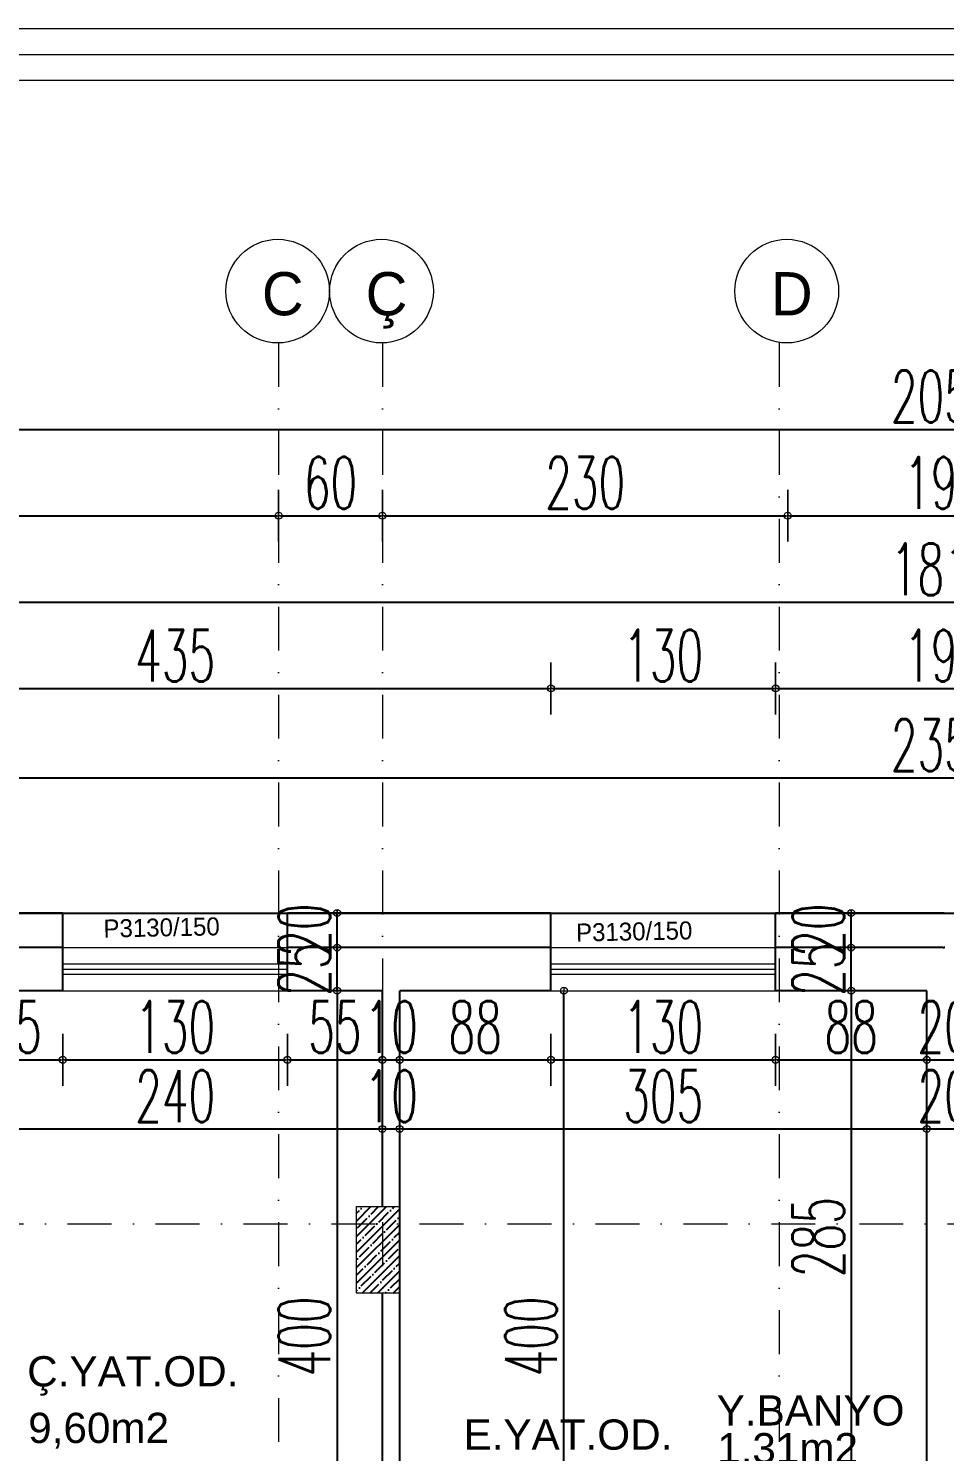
# Model space of a CAD drawing. Header units: millimetres. Extents: x -16104 to 67872, y -88009 to 12107.
# Drawn here: x 29500 to 30030, y 11283 to 12107 of the extents above; entities that cross this region are included whole.
import ezdxf

# ---------------------------------------------------------------- set-up
doc = ezdxf.new("R2010")
doc.units = ezdxf.units.MM
doc.linetypes.add('ACAD_ISO07W100', pattern=[3, 0, -3])
doc.linetypes.add('DASHDOTX2', pattern=[50.8, 25.4, -12.7, 0, -12.7])
doc.layers.get('0').update_dxf_attribs({"color": 241})
for name, color, linetype, lineweight in [('AKS', 1, 'ACAD_ISO07W100', 5), ('akslar', 144, 'Continuous', 20), ('c05', 32, 'Continuous', 13), ('duvar', 123, 'Continuous', 25), ('emsal&kolon', 1, 'Continuous', 5), ('OLCU', 54, 'Continuous', 13), ('pencere', 5, 'Continuous', 5), ('POZ', 36, 'Continuous', 18)]:
    doc.layers.add(name, color=color, linetype=linetype, lineweight=lineweight)
doc.styles.add('DIM', font='Txttw.shx', dxfattribs={"width": 0.6})
doc.styles.add('M2', font='stylu.ttf', dxfattribs={"height": 10})
doc.dimstyles.new('50', dxfattribs={"dimscale": 0, "dimtxt": 30, "dimasz": 1, "dimexe": 0, "dimexo": 2, "dimgap": 4, "dimtad": 1, "dimdec": 0, "dimzin": 0, "dimdsep": 46, "dimtxsty": 'DIM', "dimblk1": 'DOT', "dimblk2": 'DOT', "dimsah": 1, "dimcen": 1.5, "dimdle": 3, "dimse1": 1, "dimse2": 1, "dimclrd": 256, "dimclre": 9, "dimclrt": 256, "dimadec": 0, "dimazin": 0, "dimtfac": 0.24, "dimtdec": 0, "dimtix": 1, "dimtmove": 2, "dimatfit": 3, "dimldrblk": 'DOT', "dimfxl": 0, "dimtolj": 1, "dimtzin": 15, "dimarcsym": 0})

# ---------------------------------------------------------------- blocks, each defined once
blk = doc.blocks.new('DOT')
for p, q in [((0, 15), (0, -15)), ((-2, 0), (0, 0)), ((2, 0), (0, 0))]:
    blk.add_line(p, q)
blk.add_circle((0, 0), 2)
blk = doc.blocks.new('*D2319')
at = {"layer": 'Defpoints', "color": 0, "transparency": 16777216}
for p in [(29464.93, 11550.04), (29519.93, 11550.04), (29519.93, 11510.04)]:
    blk.add_point(p, dxfattribs=at)
at = {"layer": 'OLCU', "lineweight": -2, "transparency": 16777216}
blk.add_line((29465.93, 11510.04), (29518.93, 11510.04), dxfattribs=at)
at = {"layer": 'OLCU', "lineweight": -2, "transparency": 16777216, "rotation": 180}
blk.add_blockref('DOT', (29464.93, 11510.04), dxfattribs=at)
at = {"layer": 'OLCU', "lineweight": -2, "transparency": 16777216}
blk.add_blockref('DOT', (29519.93, 11510.04), dxfattribs=at)
at = {"layer": 'OLCU', "transparency": 16777216, "insert": (29492.43, 11529.04), "char_height": 30, "attachment_point": 5, "style": 'DIM'}
blk.add_mtext('\\A1;55', dxfattribs=at)
blk = doc.blocks.new('*D2320')
at = {"layer": 'Defpoints', "color": 0, "transparency": 16777216}
for p in [(29519.93, 11550.04), (29649.93, 11550.04), (29649.93, 11510.04)]:
    blk.add_point(p, dxfattribs=at)
at = {"layer": 'OLCU', "lineweight": -2, "transparency": 16777216}
blk.add_line((29520.93, 11510.04), (29648.93, 11510.04), dxfattribs=at)
at = {"layer": 'OLCU', "lineweight": -2, "transparency": 16777216, "rotation": 180}
blk.add_blockref('DOT', (29519.93, 11510.04), dxfattribs=at)
at = {"layer": 'OLCU', "lineweight": -2, "transparency": 16777216}
blk.add_blockref('DOT', (29649.93, 11510.04), dxfattribs=at)
at = {"layer": 'OLCU', "transparency": 16777216, "insert": (29584.93, 11529.04), "char_height": 30, "attachment_point": 5, "style": 'DIM'}
blk.add_mtext('\\A1;130', dxfattribs=at)
blk = doc.blocks.new('*D2027')
at = {"layer": 'Defpoints', "color": 0, "transparency": 16777216}
for p in [(29649.93, 11550.04), (29704.93, 11550.04), (29704.93, 11510.04)]:
    blk.add_point(p, dxfattribs=at)
at = {"layer": 'OLCU', "lineweight": -2, "transparency": 16777216}
blk.add_line((29650.93, 11510.04), (29703.93, 11510.04), dxfattribs=at)
at = {"layer": 'OLCU', "lineweight": -2, "transparency": 16777216, "rotation": 180}
blk.add_blockref('DOT', (29649.93, 11510.04), dxfattribs=at)
at = {"layer": 'OLCU', "lineweight": -2, "transparency": 16777216}
blk.add_blockref('DOT', (29704.93, 11510.04), dxfattribs=at)
at = {"layer": 'OLCU', "transparency": 16777216, "insert": (29677.43, 11529.04), "char_height": 30, "attachment_point": 5, "style": 'DIM'}
blk.add_mtext('\\A1;55', dxfattribs=at)
blk = doc.blocks.new('*D2028')
at = {"layer": 'Defpoints', "color": 0, "transparency": 16777216}
for p in [(29704.93, 11510.04), (29714.93, 11510.04), (29714.93, 11510.04)]:
    blk.add_point(p, dxfattribs=at)
at = {"layer": 'OLCU', "lineweight": -2, "transparency": 16777216}
for p, q in [((29703.93, 11510.04), (29702.93, 11510.04)), ((29704.93, 11510.04), (29714.93, 11510.04)), ((29715.93, 11510.04), (29716.93, 11510.04))]:
    blk.add_line(p, q, dxfattribs=at)
blk.add_blockref('DOT', (29704.93, 11510.04), dxfattribs=at)
at = {"layer": 'OLCU', "lineweight": -2, "transparency": 16777216, "rotation": 180}
blk.add_blockref('DOT', (29714.93, 11510.04), dxfattribs=at)
at = {"layer": 'OLCU', "transparency": 16777216, "insert": (29709.93, 11529.04), "char_height": 30, "attachment_point": 5, "style": 'DIM'}
blk.add_mtext('\\A1;10', dxfattribs=at)
blk = doc.blocks.new('*D2321')
at = {"layer": 'Defpoints', "color": 0, "transparency": 16777216}
for p in [(29714.93, 11550.04), (29802.43, 11550.04), (29802.43, 11510.04)]:
    blk.add_point(p, dxfattribs=at)
at = {"layer": 'OLCU', "lineweight": -2, "transparency": 16777216}
blk.add_line((29715.93, 11510.04), (29801.43, 11510.04), dxfattribs=at)
at = {"layer": 'OLCU', "lineweight": -2, "transparency": 16777216, "rotation": 180}
blk.add_blockref('DOT', (29714.93, 11510.04), dxfattribs=at)
at = {"layer": 'OLCU', "lineweight": -2, "transparency": 16777216}
blk.add_blockref('DOT', (29802.43, 11510.04), dxfattribs=at)
at = {"layer": 'OLCU', "transparency": 16777216, "insert": (29758.68, 11529.04), "char_height": 30, "attachment_point": 5, "style": 'DIM'}
blk.add_mtext('\\A1;88', dxfattribs=at)
blk = doc.blocks.new('*D2322')
at = {"layer": 'Defpoints', "color": 0, "transparency": 16777216}
for p in [(29802.43, 11550.04), (29932.43, 11550.04), (29932.43, 11510.04)]:
    blk.add_point(p, dxfattribs=at)
at = {"layer": 'OLCU', "lineweight": -2, "transparency": 16777216}
blk.add_line((29803.43, 11510.04), (29931.43, 11510.04), dxfattribs=at)
at = {"layer": 'OLCU', "lineweight": -2, "transparency": 16777216, "rotation": 180}
blk.add_blockref('DOT', (29802.43, 11510.04), dxfattribs=at)
at = {"layer": 'OLCU', "lineweight": -2, "transparency": 16777216}
blk.add_blockref('DOT', (29932.43, 11510.04), dxfattribs=at)
at = {"layer": 'OLCU', "transparency": 16777216, "insert": (29867.43, 11529.04), "char_height": 30, "attachment_point": 5, "style": 'DIM'}
blk.add_mtext('\\A1;130', dxfattribs=at)
blk = doc.blocks.new('*D2323')
at = {"layer": 'Defpoints', "color": 0, "transparency": 16777216}
for p in [(29932.43, 11550.04), (30019.93, 11550.04), (30019.93, 11510.04)]:
    blk.add_point(p, dxfattribs=at)
at = {"layer": 'OLCU', "lineweight": -2, "transparency": 16777216}
blk.add_line((29933.43, 11510.04), (30018.93, 11510.04), dxfattribs=at)
at = {"layer": 'OLCU', "lineweight": -2, "transparency": 16777216, "rotation": 180}
blk.add_blockref('DOT', (29932.43, 11510.04), dxfattribs=at)
at = {"layer": 'OLCU', "lineweight": -2, "transparency": 16777216}
blk.add_blockref('DOT', (30019.93, 11510.04), dxfattribs=at)
at = {"layer": 'OLCU', "transparency": 16777216, "insert": (29976.18, 11529.04), "char_height": 30, "attachment_point": 5, "style": 'DIM'}
blk.add_mtext('\\A1;88', dxfattribs=at)
blk = doc.blocks.new('*D2029')
at = {"layer": 'Defpoints', "color": 0, "transparency": 16777216}
for p in [(30019.93, 11510.04), (30039.93, 11510.04), (30039.93, 11510.04)]:
    blk.add_point(p, dxfattribs=at)
at = {"layer": 'OLCU', "lineweight": -2, "transparency": 16777216}
for p, q in [((30018.93, 11510.04), (30017.93, 11510.04)), ((30019.93, 11510.04), (30039.93, 11510.04)), ((30040.93, 11510.04), (30041.93, 11510.04))]:
    blk.add_line(p, q, dxfattribs=at)
blk.add_blockref('DOT', (30019.93, 11510.04), dxfattribs=at)
at = {"layer": 'OLCU', "lineweight": -2, "transparency": 16777216, "rotation": 180}
blk.add_blockref('DOT', (30039.93, 11510.04), dxfattribs=at)
at = {"layer": 'OLCU', "transparency": 16777216, "insert": (30029.93, 11529.04), "char_height": 30, "attachment_point": 5, "style": 'DIM'}
blk.add_mtext('\\A1;20', dxfattribs=at)
blk = doc.blocks.new('*D2032')
at = {"layer": 'Defpoints', "color": 0, "transparency": 16777216}
for p in [(29464.93, 11470.04), (29704.93, 11470.04), (29704.93, 11470.04)]:
    blk.add_point(p, dxfattribs=at)
at = {"layer": 'OLCU', "lineweight": -2, "transparency": 16777216}
blk.add_line((29465.93, 11470.04), (29703.93, 11470.04), dxfattribs=at)
at = {"layer": 'OLCU', "lineweight": -2, "transparency": 16777216, "rotation": 180}
blk.add_blockref('DOT', (29464.93, 11470.04), dxfattribs=at)
at = {"layer": 'OLCU', "lineweight": -2, "transparency": 16777216}
blk.add_blockref('DOT', (29704.93, 11470.04), dxfattribs=at)
at = {"layer": 'OLCU', "transparency": 16777216, "insert": (29584.93, 11489.04), "char_height": 30, "attachment_point": 5, "style": 'DIM'}
blk.add_mtext('\\A1;240', dxfattribs=at)
blk = doc.blocks.new('*D2033')
at = {"layer": 'Defpoints', "color": 0, "transparency": 16777216}
for p in [(29704.93, 11470.04), (29714.93, 11470.04), (29714.93, 11470.04)]:
    blk.add_point(p, dxfattribs=at)
at = {"layer": 'OLCU', "lineweight": -2, "transparency": 16777216}
for p, q in [((29703.93, 11470.04), (29702.93, 11470.04)), ((29704.93, 11470.04), (29714.93, 11470.04)), ((29715.93, 11470.04), (29716.93, 11470.04))]:
    blk.add_line(p, q, dxfattribs=at)
blk.add_blockref('DOT', (29704.93, 11470.04), dxfattribs=at)
at = {"layer": 'OLCU', "lineweight": -2, "transparency": 16777216, "rotation": 180}
blk.add_blockref('DOT', (29714.93, 11470.04), dxfattribs=at)
at = {"layer": 'OLCU', "transparency": 16777216, "insert": (29709.93, 11489.04), "char_height": 30, "attachment_point": 5, "style": 'DIM'}
blk.add_mtext('\\A1;10', dxfattribs=at)
blk = doc.blocks.new('*D2034')
at = {"layer": 'Defpoints', "color": 0, "transparency": 16777216}
for p in [(29714.93, 11470.04), (30019.93, 11470.04), (30019.93, 11470.04)]:
    blk.add_point(p, dxfattribs=at)
at = {"layer": 'OLCU', "lineweight": -2, "transparency": 16777216}
blk.add_line((29715.93, 11470.04), (30018.93, 11470.04), dxfattribs=at)
at = {"layer": 'OLCU', "lineweight": -2, "transparency": 16777216, "rotation": 180}
blk.add_blockref('DOT', (29714.93, 11470.04), dxfattribs=at)
at = {"layer": 'OLCU', "lineweight": -2, "transparency": 16777216}
blk.add_blockref('DOT', (30019.93, 11470.04), dxfattribs=at)
at = {"layer": 'OLCU', "transparency": 16777216, "insert": (29867.43, 11489.04), "char_height": 30, "attachment_point": 5, "style": 'DIM'}
blk.add_mtext('\\A1;305', dxfattribs=at)
blk = doc.blocks.new('*D2035')
at = {"layer": 'Defpoints', "color": 0, "transparency": 16777216}
for p in [(30019.93, 11470.04), (30039.93, 11470.04), (30039.93, 11470.04)]:
    blk.add_point(p, dxfattribs=at)
at = {"layer": 'OLCU', "lineweight": -2, "transparency": 16777216}
for p, q in [((30018.93, 11470.04), (30017.93, 11470.04)), ((30019.93, 11470.04), (30039.93, 11470.04)), ((30040.93, 11470.04), (30041.93, 11470.04))]:
    blk.add_line(p, q, dxfattribs=at)
blk.add_blockref('DOT', (30019.93, 11470.04), dxfattribs=at)
at = {"layer": 'OLCU', "lineweight": -2, "transparency": 16777216, "rotation": 180}
blk.add_blockref('DOT', (30039.93, 11470.04), dxfattribs=at)
at = {"layer": 'OLCU', "transparency": 16777216, "insert": (30029.93, 11489.04), "char_height": 30, "attachment_point": 5, "style": 'DIM'}
blk.add_mtext('\\A1;20', dxfattribs=at)
blk = doc.blocks.new('*D2056')
at = {"layer": 'Defpoints', "color": 0, "transparency": 16777216}
for p in [(29678.75, 11575.04), (29678.75, 11575.04), (29678.75, 11550.04)]:
    blk.add_point(p, dxfattribs=at)
at = {"layer": 'OLCU', "lineweight": -2, "transparency": 16777216}
for p, q in [((29678.75, 11576.04), (29678.75, 11577.04)), ((29678.75, 11550.04), (29678.75, 11575.04)), ((29678.75, 11549.04), (29678.75, 11548.04))]:
    blk.add_line(p, q, dxfattribs=at)
for p, rotation in [((29678.75, 11575.04), 270), ((29678.75, 11550.04), 90)]:
    blk.add_blockref('DOT', p, dxfattribs=dict(at, rotation=rotation))
at = {"layer": 'OLCU', "transparency": 16777216, "insert": (29659.75, 11562.54), "char_height": 30, "attachment_point": 5, "rotation": 90, "style": 'DIM'}
blk.add_mtext('\\A1;25', dxfattribs=at)
blk = doc.blocks.new('*D2057')
at = {"layer": 'Defpoints', "color": 0, "transparency": 16777216}
for p in [(29677.43, 11595.04), (29678.75, 11595.04), (29678.75, 11575.04)]:
    blk.add_point(p, dxfattribs=at)
at = {"layer": 'OLCU', "lineweight": -2, "transparency": 16777216}
for p, q in [((29678.75, 11596.04), (29678.75, 11597.04)), ((29678.75, 11575.04), (29678.75, 11595.04)), ((29678.75, 11574.04), (29678.75, 11573.04))]:
    blk.add_line(p, q, dxfattribs=at)
for p, rotation in [((29678.75, 11595.04), 270), ((29678.75, 11575.04), 90)]:
    blk.add_blockref('DOT', p, dxfattribs=dict(at, rotation=rotation))
at = {"layer": 'OLCU', "transparency": 16777216, "insert": (29659.75, 11585.04), "char_height": 30, "attachment_point": 5, "rotation": 90, "style": 'DIM'}
blk.add_mtext('\\A1;20', dxfattribs=at)
blk = doc.blocks.new('*D2058')
at = {"layer": 'Defpoints', "color": 0, "transparency": 16777216}
for p in [(29678.75, 11550.04), (29678.75, 11149.73), (29678.75, 11149.73)]:
    blk.add_point(p, dxfattribs=at)
at = {"layer": 'OLCU', "lineweight": -2, "transparency": 16777216}
blk.add_line((29678.75, 11549.04), (29678.75, 11150.73), dxfattribs=at)
for p, rotation in [((29678.75, 11550.04), 90), ((29678.75, 11149.73), 270)]:
    blk.add_blockref('DOT', p, dxfattribs=dict(at, rotation=rotation))
at = {"layer": 'OLCU', "transparency": 16777216, "insert": (29659.75, 11349.89), "char_height": 30, "attachment_point": 5, "rotation": 90, "style": 'DIM'}
blk.add_mtext('\\A1;400', dxfattribs=at)
blk = doc.blocks.new('*D2353')
at = {"layer": 'Defpoints', "color": 0, "transparency": 16777216}
for p in [(29809.93, 11550.04), (29809.93, 11550.04), (29809.93, 11149.73)]:
    blk.add_point(p, dxfattribs=at)
at = {"layer": 'OLCU', "lineweight": -2, "transparency": 16777216}
blk.add_line((29809.93, 11150.73), (29809.93, 11549.04), dxfattribs=at)
for p, rotation in [((29809.93, 11550.04), 90), ((29809.93, 11149.73), 270)]:
    blk.add_blockref('DOT', p, dxfattribs=dict(at, rotation=rotation))
at = {"layer": 'OLCU', "transparency": 16777216, "insert": (29790.93, 11349.89), "char_height": 30, "attachment_point": 5, "rotation": 90, "style": 'DIM'}
blk.add_mtext('\\A1;400', dxfattribs=at)
blk = doc.blocks.new('*D2359')
at = {"layer": 'Defpoints', "color": 0, "transparency": 16777216}
for p in [(29976.18, 11550.04), (29976.18, 11264.73), (29976.18, 11264.73)]:
    blk.add_point(p, dxfattribs=at)
at = {"layer": 'OLCU', "lineweight": -2, "transparency": 16777216}
blk.add_line((29976.18, 11549.04), (29976.18, 11265.73), dxfattribs=at)
for p, rotation in [((29976.18, 11550.04), 90), ((29976.18, 11264.73), 270)]:
    blk.add_blockref('DOT', p, dxfattribs=dict(at, rotation=rotation))
at = {"layer": 'OLCU', "transparency": 16777216, "insert": (29957.18, 11407.39), "char_height": 30, "attachment_point": 5, "rotation": 90, "style": 'DIM'}
blk.add_mtext('\\A1;285', dxfattribs=at)
blk = doc.blocks.new('*D2179')
at = {"layer": 'Defpoints', "color": 0, "transparency": 16777216}
for p in [(29802.43, 11725.04), (29367.43, 11675.04), (29802.43, 11675.04)]:
    blk.add_point(p, dxfattribs=at)
at = {"layer": 'OLCU', "lineweight": -2, "transparency": 16777216}
blk.add_line((29368.43, 11725.04), (29801.43, 11725.04), dxfattribs=at)
at = {"layer": 'OLCU', "lineweight": -2, "transparency": 16777216, "rotation": 180}
blk.add_blockref('DOT', (29367.43, 11725.04), dxfattribs=at)
at = {"layer": 'OLCU', "lineweight": -2, "transparency": 16777216}
blk.add_blockref('DOT', (29802.43, 11725.04), dxfattribs=at)
at = {"layer": 'OLCU', "transparency": 16777216, "insert": (29584.93, 11744.04), "char_height": 30, "attachment_point": 5, "style": 'DIM'}
blk.add_mtext('\\A1;435', dxfattribs=at)
blk = doc.blocks.new('*D2180')
at = {"layer": 'Defpoints', "color": 0, "transparency": 16777216}
for p in [(29932.43, 11725.04), (29802.43, 11675.04), (29932.43, 11675.04)]:
    blk.add_point(p, dxfattribs=at)
at = {"layer": 'OLCU', "lineweight": -2, "transparency": 16777216}
blk.add_line((29803.43, 11725.04), (29931.43, 11725.04), dxfattribs=at)
at = {"layer": 'OLCU', "lineweight": -2, "transparency": 16777216, "rotation": 180}
blk.add_blockref('DOT', (29802.43, 11725.04), dxfattribs=at)
at = {"layer": 'OLCU', "lineweight": -2, "transparency": 16777216}
blk.add_blockref('DOT', (29932.43, 11725.04), dxfattribs=at)
at = {"layer": 'OLCU', "transparency": 16777216, "insert": (29867.43, 11744.04), "char_height": 30, "attachment_point": 5, "style": 'DIM'}
blk.add_mtext('\\A1;130', dxfattribs=at)
blk = doc.blocks.new('*D2181')
at = {"layer": 'Defpoints', "color": 0, "transparency": 16777216}
for p in [(30127.43, 11725.04), (29932.43, 11675.04), (30127.43, 11675.04)]:
    blk.add_point(p, dxfattribs=at)
at = {"layer": 'OLCU', "lineweight": -2, "transparency": 16777216}
blk.add_line((29933.43, 11725.04), (30126.43, 11725.04), dxfattribs=at)
at = {"layer": 'OLCU', "lineweight": -2, "transparency": 16777216, "rotation": 180}
blk.add_blockref('DOT', (29932.43, 11725.04), dxfattribs=at)
at = {"layer": 'OLCU', "lineweight": -2, "transparency": 16777216}
blk.add_blockref('DOT', (30127.43, 11725.04), dxfattribs=at)
at = {"layer": 'OLCU', "transparency": 16777216, "insert": (30029.93, 11744.04), "char_height": 30, "attachment_point": 5, "style": 'DIM'}
blk.add_mtext('\\A1;195', dxfattribs=at)
blk = doc.blocks.new('*D2186')
at = {"layer": 'Defpoints', "color": 0, "transparency": 16777216}
for p in [(29124.93, 11775.04), (30934.93, 11775.04), (30934.93, 11740.04)]:
    blk.add_point(p, dxfattribs=at)
at = {"layer": 'OLCU', "lineweight": -2, "transparency": 16777216}
blk.add_line((29125.93, 11775.04), (30933.93, 11775.04), dxfattribs=at)
at = {"layer": 'OLCU', "lineweight": -2, "transparency": 16777216, "rotation": 180}
blk.add_blockref('DOT', (29124.93, 11775.04), dxfattribs=at)
at = {"layer": 'OLCU', "lineweight": -2, "transparency": 16777216}
blk.add_blockref('DOT', (30934.93, 11775.04), dxfattribs=at)
at = {"layer": 'OLCU', "transparency": 16777216, "insert": (30029.93, 11794.04), "char_height": 30, "attachment_point": 5, "style": 'DIM'}
blk.add_mtext('\\A1;1810', dxfattribs=at)
blk = doc.blocks.new('*D2189')
at = {"layer": 'Defpoints', "color": 0, "transparency": 16777216}
for p in [(29139.93, 11825.04), (29644.89, 11825.04), (29644.89, 10777.83)]:
    blk.add_point(p, dxfattribs=at)
at = {"layer": 'OLCU', "lineweight": -2, "transparency": 16777216}
blk.add_line((29140.93, 11825.04), (29643.89, 11825.04), dxfattribs=at)
at = {"layer": 'OLCU', "lineweight": -2, "transparency": 16777216, "rotation": 180}
blk.add_blockref('DOT', (29139.93, 11825.04), dxfattribs=at)
at = {"layer": 'OLCU', "lineweight": -2, "transparency": 16777216}
blk.add_blockref('DOT', (29644.89, 11825.04), dxfattribs=at)
at = {"layer": 'OLCU', "transparency": 16777216, "insert": (29392.41, 11844.04), "char_height": 30, "attachment_point": 5, "style": 'DIM'}
blk.add_mtext('\\A1;505', dxfattribs=at)
blk = doc.blocks.new('*D2190')
at = {"layer": 'Defpoints', "color": 0, "transparency": 16777216}
for p in [(29644.89, 11825.04), (29704.93, 11825.04), (29704.93, 10777.83)]:
    blk.add_point(p, dxfattribs=at)
at = {"layer": 'OLCU', "lineweight": -2, "transparency": 16777216}
blk.add_line((29645.89, 11825.04), (29703.93, 11825.04), dxfattribs=at)
at = {"layer": 'OLCU', "lineweight": -2, "transparency": 16777216, "rotation": 180}
blk.add_blockref('DOT', (29644.89, 11825.04), dxfattribs=at)
at = {"layer": 'OLCU', "lineweight": -2, "transparency": 16777216}
blk.add_blockref('DOT', (29704.93, 11825.04), dxfattribs=at)
at = {"layer": 'OLCU', "transparency": 16777216, "insert": (29674.91, 11844.04), "char_height": 30, "attachment_point": 5, "style": 'DIM'}
blk.add_mtext('\\A1;60', dxfattribs=at)
blk = doc.blocks.new('*D2196')
at = {"layer": 'Defpoints', "color": 0, "transparency": 16777216}
for p in [(31054.93, 11875.04), (29004.93, 11840.04), (31054.93, 11840.04)]:
    blk.add_point(p, dxfattribs=at)
at = {"layer": 'OLCU', "lineweight": -2, "transparency": 16777216}
blk.add_line((29005.93, 11875.04), (31053.93, 11875.04), dxfattribs=at)
at = {"layer": 'OLCU', "lineweight": -2, "transparency": 16777216, "rotation": 180}
blk.add_blockref('DOT', (29004.93, 11875.04), dxfattribs=at)
at = {"layer": 'OLCU', "lineweight": -2, "transparency": 16777216}
blk.add_blockref('DOT', (31054.93, 11875.04), dxfattribs=at)
at = {"layer": 'OLCU', "transparency": 16777216, "insert": (30029.93, 11894.04), "char_height": 30, "attachment_point": 5, "style": 'DIM'}
blk.add_mtext('\\A1;2050', dxfattribs=at)
blk = doc.blocks.new('*D2278')
at = {"layer": 'Defpoints', "color": 0, "transparency": 16777216}
for p in [(29704.93, 11825.04), (29939.43, 11825.04), (29939.43, 11825.04)]:
    blk.add_point(p, dxfattribs=at)
at = {"layer": 'OLCU', "lineweight": -2, "transparency": 16777216}
blk.add_line((29705.93, 11825.04), (29938.43, 11825.04), dxfattribs=at)
at = {"layer": 'OLCU', "lineweight": -2, "transparency": 16777216, "rotation": 180}
blk.add_blockref('DOT', (29704.93, 11825.04), dxfattribs=at)
at = {"layer": 'OLCU', "lineweight": -2, "transparency": 16777216}
blk.add_blockref('DOT', (29939.43, 11825.04), dxfattribs=at)
at = {"layer": 'OLCU', "transparency": 16777216, "insert": (29822.18, 11844.04), "char_height": 30, "attachment_point": 5, "style": 'DIM'}
blk.add_mtext('\\A1;230', dxfattribs=at)
blk = doc.blocks.new('*D2279')
at = {"layer": 'Defpoints', "color": 0, "transparency": 16777216}
for p in [(29939.43, 11825.04), (30120.43, 11825.04), (30120.43, 11825.04)]:
    blk.add_point(p, dxfattribs=at)
at = {"layer": 'OLCU', "lineweight": -2, "transparency": 16777216}
blk.add_line((29940.43, 11825.04), (30119.43, 11825.04), dxfattribs=at)
at = {"layer": 'OLCU', "lineweight": -2, "transparency": 16777216, "rotation": 180}
blk.add_blockref('DOT', (29939.43, 11825.04), dxfattribs=at)
at = {"layer": 'OLCU', "lineweight": -2, "transparency": 16777216}
blk.add_blockref('DOT', (30120.43, 11825.04), dxfattribs=at)
at = {"layer": 'OLCU', "transparency": 16777216, "insert": (30029.93, 11844.04), "char_height": 30, "attachment_point": 5, "style": 'DIM'}
blk.add_mtext('\\A1;190', dxfattribs=at)
blk = doc.blocks.new('*D2403')
at = {"layer": 'Defpoints', "color": 0, "transparency": 16777216}
for p in [(29976.18, 11575.04), (29976.18, 11575.04), (29976.18, 11550.04)]:
    blk.add_point(p, dxfattribs=at)
at = {"layer": 'OLCU', "lineweight": -2, "transparency": 16777216}
for p, q in [((29976.18, 11576.04), (29976.18, 11577.04)), ((29976.18, 11550.04), (29976.18, 11575.04)), ((29976.18, 11549.04), (29976.18, 11548.04))]:
    blk.add_line(p, q, dxfattribs=at)
for p, rotation in [((29976.18, 11575.04), 270), ((29976.18, 11550.04), 90)]:
    blk.add_blockref('DOT', p, dxfattribs=dict(at, rotation=rotation))
at = {"layer": 'OLCU', "transparency": 16777216, "insert": (29957.18, 11562.54), "char_height": 30, "attachment_point": 5, "rotation": 90, "style": 'DIM'}
blk.add_mtext('\\A1;25', dxfattribs=at)
blk = doc.blocks.new('*D2282')
at = {"layer": 'Defpoints', "color": 0, "transparency": 16777216}
for p in [(29976.18, 11595.04), (29976.18, 11595.04), (29976.18, 11575.04)]:
    blk.add_point(p, dxfattribs=at)
at = {"layer": 'OLCU', "lineweight": -2, "transparency": 16777216}
for p, q in [((29976.18, 11596.04), (29976.18, 11597.04)), ((29976.18, 11575.04), (29976.18, 11595.04)), ((29976.18, 11574.04), (29976.18, 11573.04))]:
    blk.add_line(p, q, dxfattribs=at)
for p, rotation in [((29976.18, 11595.04), 270), ((29976.18, 11575.04), 90)]:
    blk.add_blockref('DOT', p, dxfattribs=dict(at, rotation=rotation))
at = {"layer": 'OLCU', "transparency": 16777216, "insert": (29957.18, 11585.04), "char_height": 30, "attachment_point": 5, "rotation": 90, "style": 'DIM'}
blk.add_mtext('\\A1;20', dxfattribs=at)
blk = doc.blocks.new('*D2283')
at = {"layer": 'Defpoints', "color": 0, "transparency": 16777216}
for p in [(28854.93, 11673.23), (31204.93, 11673.23), (31204.93, 11673.23)]:
    blk.add_point(p, dxfattribs=at)
at = {"layer": 'OLCU', "lineweight": -2, "transparency": 16777216}
blk.add_line((28855.93, 11673.23), (31203.93, 11673.23), dxfattribs=at)
at = {"layer": 'OLCU', "lineweight": -2, "transparency": 16777216, "rotation": 180}
blk.add_blockref('DOT', (28854.93, 11673.23), dxfattribs=at)
at = {"layer": 'OLCU', "lineweight": -2, "transparency": 16777216}
blk.add_blockref('DOT', (31204.93, 11673.23), dxfattribs=at)
at = {"layer": 'OLCU', "transparency": 16777216, "insert": (30029.93, 11692.23), "char_height": 30, "attachment_point": 5, "style": 'DIM'}
blk.add_mtext('\\A1;2350', dxfattribs=at)

msp = doc.modelspace()

# ---------------------------------------------------------------- hatches: boundary and pattern name
h = msp.add_hatch()
h.set_pattern_fill('ANSI35,_O', color=256)
h.set_pattern_definition([(45, (18012.7763, 0), (-4.490128, 4.490128), []), (45, (18017.2665, 0), (-4.490128, 4.490128), [7.9375, -1.5875, 0, -1.5875])])
h.paths.add_polyline_path([(29704.93, 11425.04), (29689.93, 11425.04), (29689.93, 11415.04), (29704.93, 11415.04)])
h.paths.add_polyline_path([(29714.93, 11425.04), (29704.93, 11425.04), (29704.93, 11415.04), (29714.93, 11415.04)])
h.paths.add_polyline_path([(29714.93, 11415.04), (29704.93, 11415.04), (29704.93, 11375.04), (29714.93, 11375.04)])
h.paths.add_polyline_path([(29704.93, 11415.04), (29689.93, 11415.04), (29689.93, 11375.04), (29704.93, 11375.04)])

# ---------------------------------------------------------------- linework, layer by layer
at = {"layer": 'AKS', "linetype": 'ByBlock'}
for centre in [(29644.36, 11955.04), (29704.4, 11955.04), (29938.9, 11955.04)]:
    msp.add_circle(centre, 30, dxfattribs=at)
at = {"layer": 'akslar', "linetype": 'DASHDOTX2'}
for p, q in [((29644.89, 11925.04), (29644.89, 9115.54)), ((29704.93, 11925.04), (29704.93, 9115.54)), ((29934.43, 11925.04), (29934.43, 9115.54)), ((28504.81, 11415.04), (31554.81, 11415.04))]:
    msp.add_line(p, q, dxfattribs=at)
at = {"layer": 'c05'}
for points in [[(31845.47, 8939.59), (31845.47, 8729.34), (28315.22, 8729.34), (28315.22, 12107.12), (31845.47, 12107.12), (31845.47, 10251.03)], [(31830.47, 8939.59), (31830.47, 8744.34), (28330.22, 8744.34), (28330.22, 12092.12), (31830.47, 12092.12), (31830.47, 10251.03)], [(31815.47, 8939.59), (31815.47, 8759.34), (28345.22, 8759.34), (28345.22, 12077.12), (31815.47, 12077.12), (31815.47, 10251.03)]]:
    msp.add_lwpolyline(points, dxfattribs=at)
at = {"layer": 'duvar'}
for p, q in [((29237.43, 11595.04), (30822.43, 11595.04)), ((29519.93, 11595.04), (29367.43, 11595.04)), ((29519.93, 11550.04), (29519.93, 11595.04)), ((29802.43, 11595.04), (29649.93, 11595.04)), ((29649.93, 11550.04), (29649.93, 11595.04)), ((29802.43, 11550.04), (29802.43, 11595.04)), ((30029.93, 11595.04), (29932.43, 11595.04)), ((29932.43, 11550.04), (29932.43, 11595.04)), ((30029.93, 11595.04), (30127.43, 11595.04)), ((29519.93, 11575.04), (29367.43, 11575.04)), ((29802.43, 11575.04), (29649.93, 11575.04)), ((30027.43, 11575.04), (29932.43, 11575.04)), ((30029.43, 11575.04), (30019.43, 11575.04)), ((30029.43, 11575.04), (30019.43, 11575.04)), ((30029.43, 11575.04), (30029.93, 11575.04)), ((30030.43, 11575.04), (30029.93, 11575.04)), ((29519.93, 11550.04), (29464.93, 11550.04)), ((29704.93, 11550.04), (29649.93, 11550.04)), ((29704.93, 11425.04), (29704.93, 11550.04)), ((29802.43, 11550.04), (29714.93, 11550.04)), ((29714.93, 11149.73), (29714.93, 11550.04)), ((30019.93, 11550.04), (29932.43, 11550.04)), ((30019.93, 11264.73), (30019.93, 11550.04)), ((29704.93, 11149.73), (29704.93, 11375.04))]:
    msp.add_line(p, q, dxfattribs=at)
at = {"layer": 'emsal&kolon'}
msp.add_lwpolyline([(29689.93, 11425.04), (29714.93, 11425.04), (29714.93, 11375.04), (29689.93, 11375.04), (29689.93, 11425.04)], dxfattribs=at)
at = {"layer": 'pencere'}
for p, q in [((29519.93, 11575.04), (29649.93, 11575.04)), ((29802.43, 11575.04), (29932.43, 11575.04)), ((29519.93, 11565.54), (29649.93, 11565.54)), ((29519.93, 11562.54), (29649.93, 11562.54)), ((29519.93, 11559.54), (29649.93, 11559.54)), ((29802.43, 11565.54), (29932.43, 11565.54)), ((29802.43, 11562.54), (29932.43, 11562.54)), ((29802.43, 11559.54), (29932.43, 11559.54)), ((29519.93, 11550.04), (29649.93, 11550.04)), ((29802.43, 11550.04), (29932.43, 11550.04))]:
    msp.add_line(p, q, dxfattribs=at)

# ---------------------------------------------------------------- texts
at = {"layer": 'AKS', "char_height": 25, "width": 35.6591, "attachment_point": 1}
for s, insert in [('C', (29635.2, 11966.05)), ('Ç', (29695.24, 11966.05)), ('D', (29929.74, 11966.05))]:
    msp.add_mtext(s, dxfattribs=dict(at, insert=insert))
at = {"layer": 'emsal&kolon', "char_height": 17.5, "width": 1076.8413, "attachment_point": 9}
for s, insert in [('{\\fArial|b0|i0|c162|p34;Ç.YAT.OD.}', (29621.63, 11315.59)), ('{\\fArial|b0|i0|c162|p34;Y.BANYO}', (30007.02, 11298.1)), ('{\\fArial|b0|i0|c162|p34;9,60m2}', (29581.51, 11284.97)), ('{\\fArial|b0|i0|c162|p34;E.YAT.OD.}', (29872.72, 11284.11)), ('{\\fArial|b0|i0|c162|p34;1,31m2}', (29980.13, 11273.21))]:
    msp.add_mtext(s, dxfattribs=dict(at, insert=insert))
at = {"layer": 'POZ', "style": 'M2', "flags": 4}
for p in [(29543.63, 11580.82), (29817.08, 11578.5)]:
    msp.add_attdef('P3130/150', p, 'K1 80/210', height=10.4, rotation=1.13919, dxfattribs=at)

# ---------------------------------------------------------------- dimensions: what is measured, and where the dimension line sits
at = {"layer": 'OLCU'}
for base, p1, p2, picture, middle in [((31054.93, 11875.04), (29004.93, 11840.04), (31054.93, 11840.04), '*D2196', (30029.93, 11894.04)), ((29644.89, 11825.04), (29139.93, 11825.04), (29644.89, 10777.83), '*D2189', (29392.41, 11844.04)), ((29704.93, 11825.04), (29644.89, 11825.04), (29704.93, 10777.83), '*D2190', (29674.91, 11844.04)), ((30934.93, 11775.04), (29124.93, 11775.04), (30934.93, 11740.04), '*D2186', (30029.93, 11794.04)), ((29802.43, 11725.04), (29367.43, 11675.04), (29802.43, 11675.04), '*D2179', (29584.93, 11744.04)), ((29932.43, 11725.04), (29802.43, 11675.04), (29932.43, 11675.04), '*D2180', (29867.43, 11744.04)), ((30127.43, 11725.04), (29932.43, 11675.04), (30127.43, 11675.04), '*D2181', (30029.93, 11744.04)), ((31204.93, 11673.23), (28854.93, 11673.23), (31204.93, 11673.23), '*D2283', (30029.93, 11692.23)), ((29519.93, 11510.04), (29464.93, 11550.04), (29519.93, 11550.04), '*D2319', (29492.43, 11529.04)), ((29649.93, 11510.04), (29519.93, 11550.04), (29649.93, 11550.04), '*D2320', (29584.93, 11529.04)), ((29704.93, 11510.04), (29649.93, 11550.04), (29704.93, 11550.04), '*D2027', (29677.43, 11529.04)), ((29714.93, 11510.04), (29704.93, 11510.04), (29714.93, 11510.04), '*D2028', (29709.93, 11529.04)), ((29802.42750704, 11510.04463968), (29714.92750704, 11550.04463968), (29802.42750704, 11550.04463968), '*D2321', (29758.67750704, 11529.04463968)), ((29932.43, 11510.04), (29802.43, 11550.04), (29932.43, 11550.04), '*D2322', (29867.43, 11529.04)), ((30019.92750704, 11510.04463968), (29932.42750704, 11550.04463968), (30019.92750704, 11550.04463968), '*D2323', (29976.17750704, 11529.04463968)), ((30039.93, 11510.04), (30019.93, 11510.04), (30039.93, 11510.04), '*D2029', (30029.93, 11529.04)), ((29704.93, 11470.04), (29464.93, 11470.04), (29704.93, 11470.04), '*D2032', (29584.93, 11489.04)), ((29714.93, 11470.04), (29704.93, 11470.04), (29714.93, 11470.04), '*D2033', (29709.93, 11489.04)), ((30019.93, 11470.04), (29714.93, 11470.04), (30019.93, 11470.04), '*D2034', (29867.43, 11489.04)), ((30039.93, 11470.04), (30019.93, 11470.04), (30039.93, 11470.04), '*D2035', (30029.93, 11489.04))]:
    dim = msp.add_linear_dim(base=base, p1=p1, p2=p2, dimstyle='50', override={"dimscale": 1}, dxfattribs=at)
    dim.commit()
    dim.dimension.update_dxf_attribs({"geometry": picture, "text_midpoint": middle})
for base, p1, p2, text, picture, middle in [((29939.43, 11825.04), (29704.93, 11825.04), (29939.43, 11825.04), '230', '*D2278', (29822.18, 11844.04)), ((30120.43, 11825.04), (29939.43, 11825.04), (30120.43, 11825.04), '190', '*D2279', (30029.93, 11844.04))]:
    dim = msp.add_linear_dim(base=base, p1=p1, p2=p2, text=text, dimstyle='50', override={"dimscale": 1}, dxfattribs=at)
    dim.commit()
    dim.dimension.update_dxf_attribs({"geometry": picture, "text_midpoint": middle})
for base, p1, p2, picture, middle in [((29678.75, 11595.04), (29678.75, 11575.04), (29677.43, 11595.04), '*D2057', (29659.75, 11585.04)), ((29976.18, 11595.04), (29976.18, 11575.04), (29976.18, 11595.04), '*D2282', (29957.18, 11585.04)), ((29678.75, 11575.04), (29678.75, 11550.04), (29678.75, 11575.04), '*D2056', (29659.75, 11562.54)), ((29678.75, 11149.73), (29678.75, 11550.04), (29678.75, 11149.73), '*D2058', (29659.75, 11349.89)), ((29809.93, 11550.04), (29809.93, 11149.73), (29809.93, 11550.04), '*D2353', (29790.93, 11349.89)), ((29976.18, 11264.73), (29976.18, 11550.04), (29976.18, 11264.73), '*D2359', (29957.18, 11407.39))]:
    dim = msp.add_linear_dim(base=base, p1=p1, p2=p2, angle=90, dimstyle='50', override={"dimscale": 1}, dxfattribs=at)
    dim.commit()
    dim.dimension.update_dxf_attribs({"geometry": picture, "text_midpoint": middle})
dim = msp.add_aligned_dim(p1=(29976.18, 11550.04), p2=(29976.18, 11575.04), distance=0, dimstyle='50', override={"dimscale": 1}, dxfattribs=at)
dim.commit()
dim.dimension.update_dxf_attribs({"geometry": '*D2403', "text_midpoint": (29957.18, 11562.54)})

doc.saveas('drawing.dxf')
